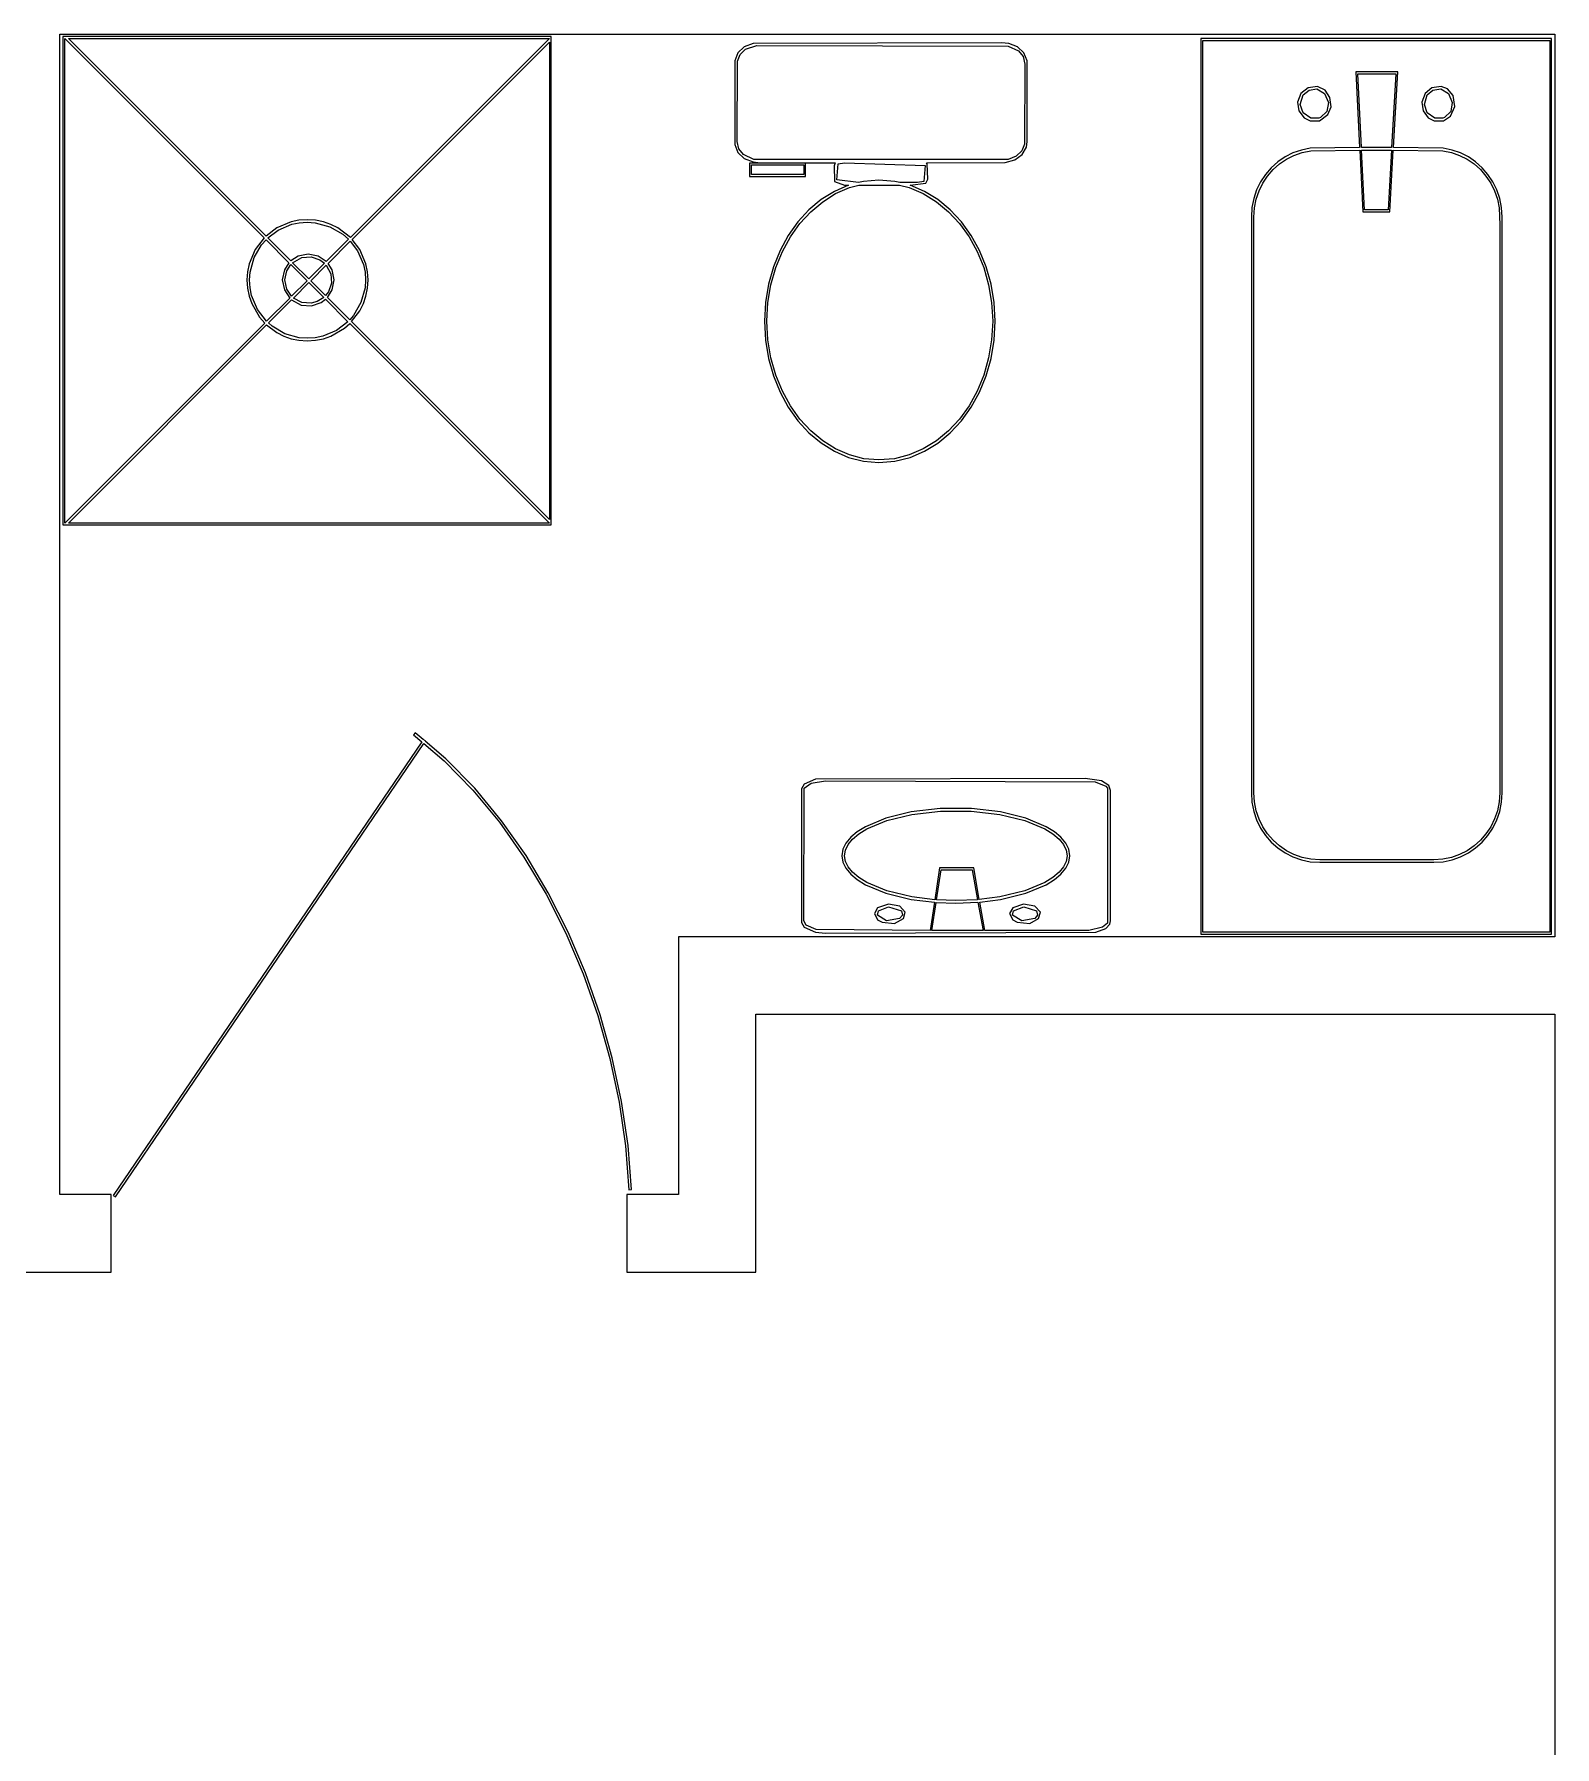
# Model space of a CAD drawing. Header units: metres. Extents: x -12.3 to 21.7, y -8.9 to 7.5.
# Drawn here: x -4.2 to -1.25, y -4.32 to -1 of the extents above; entities that cross this region are included whole.
import ezdxf

# ---------------------------------------------------------------- set-up
doc = ezdxf.new("R2010")
doc.units = ezdxf.units.M

msp = doc.modelspace()

# ---------------------------------------------------------------- linework, layer by layer
for p, q in [((-4.14999, -3.25), (-4.14999, -1)), ((-4.14999, -1), (-1.25, -1)), ((-3.19676, -1.00447), (-4.14384, -1.00447)), ((-4.14384, -1.00447), (-4.14384, -1.95137)), ((-4.14032, -1.94783), (-4.14032, -1.00806)), ((-4.14032, -1.00806), (-3.75343, -1.39484)), ((-3.7498, -1.3914), (-4.1333, -1.00801)), ((-4.1333, -1.00801), (-3.2003, -1.00806)), ((-3.2003, -1.00806), (-3.5863, -1.39397)), ((-3.58298, -1.39771), (-3.2003, -1.01514)), ((-3.2003, -1.01514), (-3.2003, -1.94075)), ((-3.19676, -1.95137), (-3.19676, -1.00447)), ((-2.8223, -1.02466), (-2.83449, -1.03615)), ((-2.83035, -1.03897), (-2.81966, -1.0289)), ((-2.80498, -1.01799), (-2.8223, -1.02466)), ((-2.81966, -1.0289), (-2.79779, -1.02197)), ((-2.323, -1.01665), (-2.80498, -1.01799)), ((-2.79779, -1.02197), (-2.31017, -1.02289)), ((-2.30917, -1.01799), (-2.323, -1.01665)), ((-2.31017, -1.02289), (-2.29034, -1.03186)), ((-2.29187, -1.02466), (-2.30917, -1.01799)), ((-2.27966, -1.03615), (-2.29187, -1.02466)), ((-1.2562, -1.00845), (-1.93643, -1.00845)), ((-1.93643, -1.00845), (-1.93643, -2.74463)), ((-1.93289, -2.74109), (-1.93289, -1.01198)), ((-1.93289, -1.01198), (-1.25972, -1.01198)), ((-1.25972, -1.01198), (-1.25972, -2.74109)), ((-1.2562, -2.74463), (-1.2562, -1.00845)), ((-1.25, -1), (-1.25, -2.75)), ((-2.83449, -1.03615), (-2.84048, -1.05167)), ((-2.84048, -1.05167), (-2.84048, -1.21376)), ((-2.83591, -1.20789), (-2.83554, -1.05238)), ((-2.83554, -1.05238), (-2.83035, -1.03897)), ((-2.29034, -1.03186), (-2.28143, -1.04308)), ((-2.28143, -1.04308), (-2.27826, -1.05777)), ((-2.27368, -1.05167), (-2.27966, -1.03615)), ((-2.27826, -1.05777), (-2.27863, -1.21301)), ((-2.27325, -1.20807), (-2.27368, -1.05167)), ((-1.55463, -1.07312), (-1.63579, -1.0731)), ((-1.63579, -1.0731), (-1.62863, -1.21973)), ((-1.62508, -1.21973), (-1.63217, -1.07655)), ((-1.63217, -1.07655), (-1.55826, -1.07655)), ((-1.55826, -1.07655), (-1.5665, -1.21973)), ((-1.56296, -1.21973), (-1.55463, -1.07312)), ((-1.74239, -1.11482), (-1.74878, -1.13161)), ((-1.74406, -1.13631), (-1.73831, -1.11772)), ((-1.72865, -1.10359), (-1.74239, -1.11482)), ((-1.73831, -1.11772), (-1.72664, -1.10817)), ((-1.71045, -1.10107), (-1.72865, -1.10359)), ((-1.72664, -1.10817), (-1.71124, -1.10602)), ((-1.71124, -1.10602), (-1.6964, -1.11476)), ((-1.69554, -1.10846), (-1.71045, -1.10107)), ((-1.6964, -1.11476), (-1.68889, -1.1322)), ((-1.68605, -1.12277), (-1.69554, -1.10846)), ((-1.68394, -1.14046), (-1.68605, -1.12277)), ((-1.50163, -1.11493), (-1.50757, -1.13165)), ((-1.50282, -1.13631), (-1.49748, -1.11772)), ((-1.48837, -1.10361), (-1.50163, -1.11493)), ((-1.49748, -1.11772), (-1.48633, -1.10817)), ((-1.47009, -1.10107), (-1.48837, -1.10361)), ((-1.48633, -1.10817), (-1.47086, -1.10602)), ((-1.47086, -1.10602), (-1.45583, -1.11476)), ((-1.45821, -1.10583), (-1.47009, -1.10107)), ((-1.44737, -1.1188), (-1.45821, -1.10583)), ((-1.45583, -1.11476), (-1.44872, -1.1322)), ((-1.44376, -1.14041), (-1.44737, -1.1188)), ((-1.74878, -1.13161), (-1.74652, -1.14848)), ((-1.74652, -1.14848), (-1.73624, -1.16182)), ((-1.73831, -1.15268), (-1.74406, -1.13631)), ((-1.72293, -1.16302), (-1.73831, -1.15268)), ((-1.73624, -1.16182), (-1.72426, -1.16785)), ((-1.7047, -1.16173), (-1.70789, -1.16302)), ((-1.70636, -1.16779), (-1.69011, -1.15561)), ((-1.69228, -1.1497), (-1.7047, -1.16173)), ((-1.68889, -1.1322), (-1.69228, -1.1497)), ((-1.69011, -1.15561), (-1.68394, -1.14046)), ((-1.50757, -1.13165), (-1.50551, -1.14836)), ((-1.50551, -1.14836), (-1.49576, -1.16176)), ((-1.49748, -1.15268), (-1.50282, -1.13631)), ((-1.4827, -1.16302), (-1.49748, -1.15268)), ((-1.49576, -1.16176), (-1.48405, -1.16783)), ((-1.46408, -1.16173), (-1.46736, -1.16302)), ((-1.46587, -1.16779), (-1.45209, -1.15875)), ((-1.45187, -1.1497), (-1.46408, -1.16173)), ((-1.45209, -1.15875), (-1.44376, -1.14041)), ((-1.44872, -1.1322), (-1.45187, -1.1497)), ((-1.72426, -1.16785), (-1.70636, -1.16779)), ((-1.70789, -1.16302), (-1.72293, -1.16302)), ((-1.48405, -1.16783), (-1.46587, -1.16779)), ((-1.46736, -1.16302), (-1.4827, -1.16302)), ((-2.84048, -1.21376), (-2.83449, -1.22902)), ((-2.83273, -1.22209), (-2.83591, -1.20789)), ((-2.82378, -1.23341), (-2.83273, -1.22209)), ((-2.2838, -1.22621), (-2.29456, -1.23645)), ((-2.27863, -1.21301), (-2.2838, -1.22621)), ((-2.2831, -1.23335), (-2.27492, -1.21918)), ((-2.27492, -1.21918), (-2.27325, -1.20807)), ((-1.7415, -1.2245), (-1.75792, -1.23024)), ((-1.72415, -1.22095), (-1.7415, -1.2245)), ((-1.74017, -1.22932), (-1.72348, -1.22589)), ((-1.62863, -1.21973), (-1.72415, -1.22095)), ((-1.72348, -1.22589), (-1.62839, -1.22472)), ((-1.62839, -1.22472), (-1.62254, -1.3443)), ((-1.5665, -1.21973), (-1.62508, -1.21973)), ((-1.61909, -1.34068), (-1.62483, -1.22472)), ((-1.62483, -1.22472), (-1.56679, -1.22472)), ((-1.56679, -1.22472), (-1.57347, -1.34068)), ((-1.57004, -1.34431), (-1.56325, -1.22472)), ((-1.56325, -1.22472), (-1.46712, -1.22589)), ((-1.46645, -1.22095), (-1.56296, -1.21973)), ((-1.46712, -1.22589), (-1.45059, -1.22931)), ((-1.44925, -1.2245), (-1.46645, -1.22095)), ((-1.43292, -1.23024), (-1.44925, -1.2245)), ((-2.83449, -1.22902), (-2.8223, -1.24068)), ((-2.80394, -1.24271), (-2.82378, -1.23341)), ((-2.8223, -1.24068), (-2.80498, -1.24759)), ((-2.70328, -1.24992), (-2.81198, -1.24992)), ((-2.81198, -1.24992), (-2.81198, -1.27579)), ((-2.80844, -1.27226), (-2.80844, -1.25345)), ((-2.80844, -1.25345), (-2.70682, -1.25345)), ((-2.80498, -1.24759), (-2.79117, -1.24901)), ((-2.31023, -1.24271), (-2.80394, -1.24271)), ((-2.79117, -1.24901), (-2.64565, -1.24944)), ((-2.70682, -1.25345), (-2.70682, -1.27226)), ((-2.70328, -1.27579), (-2.70328, -1.24992)), ((-2.64565, -1.24944), (-2.64804, -1.25534)), ((-2.64804, -1.25534), (-2.64691, -1.28554)), ((-2.64291, -1.28217), (-2.63998, -1.25128)), ((-2.63998, -1.25128), (-2.62791, -1.24902)), ((-2.62791, -1.24902), (-2.47127, -1.25459)), ((-2.47127, -1.25459), (-2.4742, -1.28549)), ((-2.46899, -1.24901), (-2.31589, -1.24866)), ((-2.46727, -1.25122), (-2.46899, -1.24901)), ((-2.46613, -1.28076), (-2.46727, -1.25122)), ((-2.31589, -1.24866), (-2.29712, -1.24356)), ((-2.29456, -1.23645), (-2.31023, -1.24271)), ((-2.29712, -1.24356), (-2.2831, -1.23335)), ((-1.80002, -1.25899), (-1.81117, -1.27191)), ((-1.78732, -1.24763), (-1.80002, -1.25899)), ((-1.79645, -1.2625), (-1.78424, -1.25157)), ((-1.77324, -1.23799), (-1.78732, -1.24763)), ((-1.78424, -1.25157), (-1.77069, -1.24229)), ((-1.75792, -1.23024), (-1.77324, -1.23799)), ((-1.77069, -1.24229), (-1.75595, -1.23483)), ((-1.75595, -1.23483), (-1.74017, -1.22932)), ((-1.45059, -1.22931), (-1.43489, -1.23483)), ((-1.43489, -1.23483), (-1.42017, -1.24229)), ((-1.41762, -1.23799), (-1.43292, -1.23024)), ((-1.42017, -1.24229), (-1.40659, -1.25157)), ((-1.40352, -1.24763), (-1.41762, -1.23799)), ((-1.40659, -1.25157), (-1.39432, -1.26251)), ((-1.39076, -1.25899), (-1.40352, -1.24763)), ((-1.37953, -1.27191), (-1.39076, -1.25899)), ((-2.81198, -1.27579), (-2.70328, -1.27579)), ((-2.70682, -1.27226), (-2.80844, -1.27226)), ((-2.61995, -1.29274), (-2.64732, -1.30464)), ((-2.64691, -1.28554), (-2.62796, -1.29274)), ((-2.60054, -1.28775), (-2.64291, -1.28217)), ((-2.62796, -1.29274), (-2.61995, -1.29274)), ((-2.61826, -1.29744), (-2.59993, -1.29274)), ((-2.59096, -1.28529), (-2.60054, -1.28775)), ((-2.59993, -1.29274), (-2.52081, -1.29274)), ((-2.56087, -1.28275), (-2.59096, -1.28529)), ((-2.53003, -1.28529), (-2.56087, -1.28275)), ((-2.52025, -1.28775), (-2.53003, -1.28529)), ((-2.52081, -1.29274), (-2.50209, -1.29744)), ((-2.48627, -1.28775), (-2.52025, -1.28775)), ((-2.50043, -1.29274), (-2.47006, -1.28874)), ((-2.47255, -1.30463), (-2.50043, -1.29274)), ((-2.4742, -1.28549), (-2.48627, -1.28775)), ((-2.47006, -1.28874), (-2.46613, -1.28076)), ((-1.82065, -1.28624), (-1.82828, -1.30182)), ((-1.82365, -1.30373), (-1.81631, -1.28873)), ((-1.81117, -1.27191), (-1.82065, -1.28624)), ((-1.81631, -1.28873), (-1.80719, -1.27493)), ((-1.80719, -1.27493), (-1.79645, -1.2625)), ((-1.39432, -1.26251), (-1.3835, -1.27495)), ((-1.3835, -1.27495), (-1.3743, -1.28874)), ((-1.36996, -1.28624), (-1.37953, -1.27191)), ((-1.3743, -1.28874), (-1.36687, -1.30374)), ((-1.36226, -1.30182), (-1.36996, -1.28624)), ((-2.673, -1.32071), (-2.69666, -1.34056)), ((-2.69319, -1.34418), (-2.67006, -1.32475)), ((-2.64732, -1.30464), (-2.673, -1.32071)), ((-2.67006, -1.32475), (-2.64499, -1.30907)), ((-2.64499, -1.30907), (-2.61826, -1.29744)), ((-2.50209, -1.29744), (-2.47485, -1.30907)), ((-2.47485, -1.30907), (-2.44937, -1.32475)), ((-2.44646, -1.32069), (-2.47255, -1.30463)), ((-2.44937, -1.32475), (-2.42592, -1.34418)), ((-2.42249, -1.34055), (-2.44646, -1.32069)), ((-1.83391, -1.31851), (-1.8374, -1.33614)), ((-1.82828, -1.30182), (-1.83391, -1.31851)), ((-1.83244, -1.33679), (-1.82907, -1.31979)), ((-1.82907, -1.31979), (-1.82365, -1.30373)), ((-1.36687, -1.30374), (-1.36137, -1.31981)), ((-1.35654, -1.31851), (-1.36226, -1.30182)), ((-1.36137, -1.31981), (-1.35796, -1.33679)), ((-1.353, -1.33614), (-1.35654, -1.31851)), ((-3.68602, -1.36061), (-3.70114, -1.36374)), ((-3.6703, -1.35954), (-3.68602, -1.36061)), ((-3.65414, -1.36061), (-3.6703, -1.35954)), ((-3.63869, -1.36374), (-3.65414, -1.36061)), ((-2.69666, -1.34056), (-2.71802, -1.36385)), ((-2.71413, -1.367), (-2.69319, -1.34418)), ((-2.42592, -1.34418), (-2.40475, -1.367)), ((-2.40088, -1.36383), (-2.42249, -1.34055)), ((-1.8374, -1.33614), (-1.83859, -1.35455)), ((-1.83859, -1.35455), (-1.83859, -2.47076)), ((-1.8336, -1.35472), (-1.83244, -1.33679)), ((-1.8336, -2.4706), (-1.8336, -1.35472)), ((-1.62254, -1.3443), (-1.57004, -1.34431)), ((-1.57347, -1.34068), (-1.61909, -1.34068)), ((-1.35796, -1.33679), (-1.35678, -1.36942)), ((-1.35178, -1.35455), (-1.353, -1.33614)), ((-1.35178, -2.47076), (-1.35178, -1.35455)), ((-3.72893, -1.37555), (-3.7498, -1.3914)), ((-3.74626, -1.39494), (-3.72639, -1.37987)), ((-3.70114, -1.36374), (-3.72893, -1.37555)), ((-3.72639, -1.37987), (-3.6998, -1.36856)), ((-3.6998, -1.36856), (-3.68535, -1.36557)), ((-3.68535, -1.36557), (-3.6703, -1.36455)), ((-3.6703, -1.36455), (-3.65482, -1.36557)), ((-3.65482, -1.36557), (-3.62596, -1.37338)), ((-3.62404, -1.36876), (-3.63869, -1.36374)), ((-3.62596, -1.37338), (-3.6008, -1.38794)), ((-3.61035, -1.37555), (-3.62404, -1.36876)), ((-3.5863, -1.39397), (-3.61035, -1.37555)), ((-3.6008, -1.38794), (-3.58984, -1.39749)), ((-2.7368, -1.39023), (-2.75279, -1.41936)), ((-2.74828, -1.42151), (-2.73257, -1.39288)), ((-2.71802, -1.36385), (-2.7368, -1.39023)), ((-2.73257, -1.39288), (-2.71413, -1.367)), ((-2.40475, -1.367), (-2.38614, -1.39288)), ((-2.38191, -1.39021), (-2.40088, -1.36383)), ((-2.38614, -1.39288), (-2.37032, -1.42151)), ((-2.36581, -1.41934), (-2.38191, -1.39021)), ((-1.35678, -1.36942), (-1.35677, -2.4706)), ((-3.77086, -1.41747), (-3.78267, -1.44525)), ((-3.77304, -1.43286), (-3.75848, -1.40813)), ((-3.75343, -1.39484), (-3.77086, -1.41747)), ((-3.75848, -1.40813), (-3.74989, -1.39838)), ((-3.74989, -1.39838), (-3.70534, -1.44292)), ((-3.70181, -1.43938), (-3.74626, -1.39494)), ((-3.66846, -1.42625), (-3.68774, -1.43019)), ((-3.64862, -1.43019), (-3.66846, -1.42625)), ((-3.58984, -1.39749), (-3.63292, -1.44057)), ((-3.62953, -1.44426), (-3.5865, -1.40125)), ((-3.5865, -1.40125), (-3.57225, -1.42001)), ((-3.56795, -1.41747), (-3.58298, -1.39771)), ((-3.57225, -1.42001), (-3.56088, -1.44659)), ((-3.55606, -1.44525), (-3.56795, -1.41747)), ((-2.75279, -1.41936), (-2.76569, -1.4509)), ((-2.76096, -1.45253), (-2.74828, -1.42151)), ((-2.37032, -1.42151), (-2.35757, -1.45253)), ((-2.35284, -1.4509), (-2.36581, -1.41934)), ((-3.7858, -1.46036), (-3.78687, -1.47607)), ((-3.78267, -1.44525), (-3.7858, -1.46036)), ((-3.78084, -1.46103), (-3.77304, -1.43286)), ((-3.71432, -1.45677), (-3.71828, -1.47606)), ((-3.70534, -1.44292), (-3.71432, -1.45677)), ((-3.71327, -1.47606), (-3.70972, -1.45874)), ((-3.70972, -1.45874), (-3.70181, -1.44646)), ((-3.68774, -1.43019), (-3.70181, -1.43938)), ((-3.70181, -1.44646), (-3.67032, -1.47795)), ((-3.69829, -1.44292), (-3.68027, -1.43286)), ((-3.66678, -1.47441), (-3.69829, -1.44292)), ((-3.68027, -1.43286), (-3.66219, -1.43166)), ((-3.63646, -1.44411), (-3.66678, -1.47441)), ((-3.66324, -1.47795), (-3.63307, -1.44778)), ((-3.66219, -1.43166), (-3.64526, -1.43744)), ((-3.63292, -1.44057), (-3.64862, -1.43019)), ((-3.64526, -1.43744), (-3.63646, -1.44411)), ((-3.63307, -1.44778), (-3.62431, -1.46425)), ((-3.62166, -1.45677), (-3.62953, -1.44426)), ((-3.61769, -1.47606), (-3.62166, -1.45677)), ((-3.56088, -1.44659), (-3.55789, -1.46104)), ((-3.55293, -1.46036), (-3.55606, -1.44525)), ((-3.55186, -1.47607), (-3.55293, -1.46036)), ((-2.76569, -1.4509), (-2.77522, -1.48451)), ((-2.77036, -1.48561), (-2.76096, -1.45253)), ((-2.35757, -1.45253), (-2.34814, -1.48561)), ((-2.34326, -1.48451), (-2.35284, -1.4509)), ((-3.78687, -1.47607), (-3.7858, -1.49223)), ((-3.7858, -1.49223), (-3.78267, -1.50769)), ((-3.78188, -1.47607), (-3.78084, -1.46103)), ((-3.78084, -1.49156), (-3.78188, -1.47607)), ((-3.77785, -1.50638), (-3.78084, -1.49156)), ((-3.71828, -1.47606), (-3.71432, -1.49588)), ((-3.70972, -1.49396), (-3.71327, -1.47606)), ((-3.70042, -1.50804), (-3.70972, -1.49396)), ((-3.67032, -1.47795), (-3.70042, -1.50804)), ((-3.69673, -1.51143), (-3.66676, -1.48148)), ((-3.66676, -1.48148), (-3.63802, -1.51022)), ((-3.63448, -1.5067), (-3.66324, -1.47795)), ((-3.62311, -1.48232), (-3.62891, -1.49922)), ((-3.62431, -1.46425), (-3.62311, -1.48232)), ((-3.62166, -1.49588), (-3.61769, -1.47606)), ((-3.55789, -1.49156), (-3.56572, -1.5204)), ((-3.55789, -1.46104), (-3.55685, -1.47607)), ((-3.55685, -1.47607), (-3.55789, -1.49156)), ((-3.55606, -1.50769), (-3.55293, -1.49223)), ((-3.55293, -1.49223), (-3.55186, -1.47607)), ((-2.77522, -1.48451), (-2.78116, -1.51987)), ((-2.77618, -1.52042), (-2.77036, -1.48561)), ((-2.34814, -1.48561), (-2.3423, -1.52042)), ((-2.33733, -1.51987), (-2.34326, -1.48451)), ((-3.78267, -1.50769), (-3.77765, -1.52234)), ((-3.76653, -1.53351), (-3.77785, -1.50638)), ((-3.77765, -1.52234), (-3.76244, -1.5486)), ((-3.70395, -1.51158), (-3.74892, -1.55652)), ((-3.74516, -1.55986), (-3.70027, -1.51497)), ((-3.71432, -1.49588), (-3.70395, -1.51158)), ((-3.70027, -1.51497), (-3.68161, -1.52501)), ((-3.68027, -1.52019), (-3.69673, -1.51143)), ((-3.68161, -1.52501), (-3.66153, -1.52635)), ((-3.6622, -1.52139), (-3.68027, -1.52019)), ((-3.65056, -1.51823), (-3.6622, -1.52139)), ((-3.66153, -1.52635), (-3.64276, -1.51991)), ((-3.63802, -1.51022), (-3.65056, -1.51823)), ((-3.64276, -1.51991), (-3.63449, -1.51376)), ((-3.63449, -1.51376), (-3.59093, -1.5573)), ((-3.62891, -1.49922), (-3.63448, -1.5067)), ((-3.63094, -1.51024), (-3.62166, -1.49588)), ((-3.58751, -1.55365), (-3.63094, -1.51024)), ((-3.56572, -1.5204), (-3.58038, -1.54555)), ((-3.56795, -1.53603), (-3.56111, -1.52234)), ((-3.56111, -1.52234), (-3.55606, -1.50769)), ((-2.78116, -1.51987), (-2.78319, -1.55663)), ((-2.77818, -1.55663), (-2.77618, -1.52042)), ((-2.3423, -1.52042), (-2.34029, -1.55663)), ((-2.33528, -1.55663), (-2.33733, -1.51987)), ((-3.75244, -1.56006), (-4.14032, -1.94783)), ((-3.74892, -1.55652), (-3.76653, -1.53351)), ((-3.76244, -1.5486), (-3.75244, -1.56006)), ((-3.73827, -1.56601), (-3.74516, -1.55986)), ((-3.59093, -1.5573), (-3.61287, -1.5741)), ((-3.58038, -1.54555), (-3.58751, -1.55365)), ((-3.58397, -1.55719), (-3.56795, -1.53603)), ((-3.2003, -1.94075), (-3.58397, -1.55719)), ((-2.78319, -1.55663), (-2.78116, -1.59338)), ((-2.77618, -1.59283), (-2.77818, -1.55663)), ((-2.34029, -1.55663), (-2.3423, -1.59283)), ((-2.33733, -1.59338), (-2.33528, -1.55663)), ((-4.13324, -1.94783), (-3.7487, -1.56339)), ((-3.7487, -1.56339), (-3.72893, -1.57841)), ((-3.71352, -1.58066), (-3.73827, -1.56601)), ((-3.72893, -1.57841), (-3.71548, -1.58525)), ((-3.71548, -1.58525), (-3.70113, -1.5903)), ((-3.68535, -1.58847), (-3.71352, -1.58066)), ((-3.70113, -1.5903), (-3.68602, -1.59343)), ((-3.68602, -1.59343), (-3.6703, -1.5945)), ((-3.6703, -1.58949), (-3.68535, -1.58847)), ((-3.65482, -1.58847), (-3.6703, -1.58949)), ((-3.6703, -1.5945), (-3.65414, -1.59343)), ((-3.64, -1.58546), (-3.65482, -1.58847)), ((-3.65414, -1.59343), (-3.63869, -1.5903)), ((-3.61287, -1.5741), (-3.64, -1.58546)), ((-3.63869, -1.5903), (-3.62404, -1.58525)), ((-3.62404, -1.58525), (-3.59776, -1.56995)), ((-3.59776, -1.56995), (-3.5874, -1.56082)), ((-3.5874, -1.56082), (-3.2003, -1.94783)), ((-2.78116, -1.59338), (-2.77522, -1.62874)), ((-2.77036, -1.62764), (-2.77618, -1.59283)), ((-2.3423, -1.59283), (-2.34814, -1.62764)), ((-2.34326, -1.62874), (-2.33733, -1.59338)), ((-2.77522, -1.62874), (-2.76569, -1.66235)), ((-2.76096, -1.66072), (-2.77036, -1.62764)), ((-2.34814, -1.62764), (-2.35757, -1.66072)), ((-2.35284, -1.66235), (-2.34326, -1.62874)), ((-2.76569, -1.66235), (-2.75279, -1.69389)), ((-2.74828, -1.69174), (-2.76096, -1.66072)), ((-2.73257, -1.72035), (-2.74828, -1.69174)), ((-2.37032, -1.69174), (-2.38614, -1.72035)), ((-2.35757, -1.66072), (-2.37032, -1.69174)), ((-2.36581, -1.69391), (-2.35284, -1.66235)), ((-2.75279, -1.69389), (-2.7368, -1.72302)), ((-2.7368, -1.72302), (-2.71802, -1.74939)), ((-2.71413, -1.74625), (-2.73257, -1.72035)), ((-2.38614, -1.72035), (-2.40475, -1.74625)), ((-2.40088, -1.74942), (-2.38191, -1.72304)), ((-2.38191, -1.72304), (-2.36581, -1.69391)), ((-2.71802, -1.74939), (-2.69666, -1.77269)), ((-2.69319, -1.76907), (-2.71413, -1.74625)), ((-2.40475, -1.74625), (-2.42592, -1.76907)), ((-2.42249, -1.77271), (-2.40088, -1.74942)), ((-2.69666, -1.77269), (-2.673, -1.79254)), ((-2.67006, -1.7885), (-2.69319, -1.76907)), ((-2.673, -1.79254), (-2.64732, -1.80861)), ((-2.64499, -1.80418), (-2.67006, -1.7885)), ((-2.44937, -1.7885), (-2.47485, -1.80418)), ((-2.47255, -1.80862), (-2.44646, -1.79256)), ((-2.42592, -1.76907), (-2.44937, -1.7885)), ((-2.44646, -1.79256), (-2.42249, -1.77271)), ((-2.64732, -1.80861), (-2.61987, -1.82054)), ((-2.61826, -1.81581), (-2.64499, -1.80418)), ((-2.61987, -1.82054), (-2.59096, -1.82796)), ((-2.59012, -1.82303), (-2.61826, -1.81581)), ((-2.56085, -1.8255), (-2.59012, -1.82303)), ((-2.53085, -1.82303), (-2.56085, -1.8255)), ((-2.50209, -1.81581), (-2.53085, -1.82303)), ((-2.53003, -1.82796), (-2.5005, -1.82054)), ((-2.47485, -1.80418), (-2.50209, -1.81581)), ((-2.5005, -1.82054), (-2.47255, -1.80862)), ((-2.59096, -1.82796), (-2.56087, -1.83051)), ((-2.56087, -1.83051), (-2.53003, -1.82796)), ((-4.14384, -1.95137), (-3.19676, -1.95137)), ((-3.2003, -1.94783), (-4.13324, -1.94783)), ((-3.46051, -2.35445), (-3.46375, -2.35826)), ((-3.44481, -2.36775), (-3.46051, -2.35445)), ((-3.44763, -2.3719), (-4.0461, -3.25162)), ((-4.04196, -3.25443), (-3.4438, -2.37517)), ((-3.46375, -2.35826), (-3.44763, -2.3719)), ((-3.44026, -2.36996), (-3.44481, -2.36775)), ((-3.4438, -2.37517), (-3.40419, -2.40872)), ((-3.44096, -2.371), (-3.44026, -2.36996)), ((-3.40079, -2.40506), (-3.44096, -2.371)), ((-3.40419, -2.40872), (-3.34854, -2.46548)), ((-3.34482, -2.46214), (-3.40079, -2.40506)), ((-2.70581, -2.45418), (-2.7114, -2.46298)), ((-2.68381, -2.44456), (-2.70581, -2.45418)), ((-2.70576, -2.46205), (-2.69254, -2.45218)), ((-2.69254, -2.45218), (-2.66434, -2.4478)), ((-2.16071, -2.44279), (-2.68381, -2.44456)), ((-2.66434, -2.4478), (-2.14134, -2.44948)), ((-2.12953, -2.44751), (-2.16071, -2.44279)), ((-2.14134, -2.44948), (-2.12111, -2.4579)), ((-2.11519, -2.45689), (-2.12953, -2.44751)), ((-2.11176, -2.46629), (-2.11519, -2.45689)), ((-3.34854, -2.46548), (-3.29695, -2.52791)), ((-3.29297, -2.52487), (-3.34482, -2.46214)), ((-2.7114, -2.46298), (-2.7114, -2.72256)), ((-2.70679, -2.71896), (-2.70576, -2.46205)), ((-2.12111, -2.4579), (-2.11778, -2.46207)), ((-2.11778, -2.46207), (-2.11778, -2.72346)), ((-2.11176, -2.71925), (-2.11176, -2.46629)), ((-1.83859, -2.47076), (-1.8374, -2.48918)), ((-1.8374, -2.48918), (-1.83391, -2.50682)), ((-1.83244, -2.48854), (-1.8336, -2.4706)), ((-1.82907, -2.50552), (-1.83244, -2.48854)), ((-1.35796, -2.48853), (-1.36137, -2.50551)), ((-1.35677, -2.4706), (-1.35796, -2.48853)), ((-1.35654, -2.50682), (-1.353, -2.48918)), ((-1.353, -2.48918), (-1.35178, -2.47076)), ((-2.54733, -2.51991), (-2.58713, -2.53659)), ((-2.49831, -2.5079), (-2.54733, -2.51991)), ((-2.54579, -2.52467), (-2.49742, -2.51283)), ((-2.44202, -2.50146), (-2.49831, -2.5079)), ((-2.49742, -2.51283), (-2.44174, -2.50645)), ((-2.38158, -2.50146), (-2.44202, -2.50146)), ((-2.44174, -2.50645), (-2.38187, -2.50645)), ((-2.38187, -2.50645), (-2.32617, -2.51283)), ((-2.3253, -2.5079), (-2.38158, -2.50146)), ((-2.32617, -2.51283), (-2.2778, -2.52467)), ((-2.27626, -2.51991), (-2.3253, -2.5079)), ((-2.23648, -2.53659), (-2.27626, -2.51991)), ((-1.83391, -2.50682), (-1.82828, -2.5235)), ((-1.82365, -2.52161), (-1.82907, -2.50552)), ((-1.82828, -2.5235), (-1.82065, -2.53908)), ((-1.81631, -2.53661), (-1.82365, -2.52161)), ((-1.36687, -2.52158), (-1.3743, -2.53659)), ((-1.36996, -2.53908), (-1.36226, -2.5235)), ((-1.36137, -2.50551), (-1.36687, -2.52158)), ((-1.36226, -2.5235), (-1.35654, -2.50682)), ((-3.29695, -2.52791), (-3.24962, -2.59537)), ((-3.24542, -2.59265), (-3.29297, -2.52487)), ((-2.60292, -2.5464), (-2.61563, -2.55702)), ((-2.61209, -2.56056), (-2.59999, -2.55045)), ((-2.58713, -2.53659), (-2.60292, -2.5464)), ((-2.59999, -2.55045), (-2.58473, -2.54097)), ((-2.58473, -2.54097), (-2.54579, -2.52467)), ((-2.2778, -2.52467), (-2.23888, -2.54097)), ((-2.23888, -2.54097), (-2.22362, -2.55045)), ((-2.22069, -2.5464), (-2.23648, -2.53659)), ((-2.22362, -2.55045), (-2.2115, -2.56056)), ((-2.20796, -2.55702), (-2.22069, -2.5464)), ((-1.82065, -2.53908), (-1.81117, -2.55341)), ((-1.80719, -2.5504), (-1.81631, -2.53661)), ((-1.81117, -2.55341), (-1.80002, -2.56633)), ((-1.79645, -2.56282), (-1.80719, -2.5504)), ((-1.3835, -2.55038), (-1.39432, -2.56282)), ((-1.39076, -2.56633), (-1.37953, -2.55341)), ((-1.3743, -2.53659), (-1.3835, -2.55038)), ((-1.37953, -2.55341), (-1.36996, -2.53908)), ((-2.63086, -2.58032), (-2.63286, -2.59277)), ((-2.62503, -2.56837), (-2.63086, -2.58032)), ((-2.62785, -2.59277), (-2.6261, -2.58183)), ((-2.6261, -2.58183), (-2.62083, -2.57109)), ((-2.61563, -2.55702), (-2.62503, -2.56837)), ((-2.62083, -2.57109), (-2.61209, -2.56056)), ((-2.2115, -2.56056), (-2.20276, -2.57109)), ((-2.19856, -2.56837), (-2.20796, -2.55702)), ((-2.20276, -2.57109), (-2.19751, -2.58183)), ((-2.19273, -2.58032), (-2.19856, -2.56837)), ((-2.19751, -2.58183), (-2.19574, -2.59277)), ((-2.19073, -2.59277), (-2.19273, -2.58032)), ((-1.80002, -2.56633), (-1.78732, -2.57768)), ((-1.78424, -2.57375), (-1.79645, -2.56282)), ((-1.78732, -2.57768), (-1.77324, -2.58733)), ((-1.77069, -2.58302), (-1.78424, -2.57375)), ((-1.77324, -2.58733), (-1.7579, -2.59509)), ((-1.75595, -2.59048), (-1.77069, -2.58302)), ((-1.42017, -2.58302), (-1.43489, -2.59048)), ((-1.43292, -2.59509), (-1.41762, -2.58733)), ((-1.40659, -2.57375), (-1.42017, -2.58302)), ((-1.41762, -2.58733), (-1.40352, -2.57768)), ((-1.39432, -2.56282), (-1.40659, -2.57375)), ((-1.40352, -2.57768), (-1.39076, -2.56633)), ((-3.24962, -2.59537), (-3.20671, -2.66724)), ((-3.20233, -2.66481), (-3.24542, -2.59265)), ((-2.63286, -2.59277), (-2.63086, -2.60521)), ((-2.63086, -2.60521), (-2.62503, -2.61716)), ((-2.6261, -2.6037), (-2.62785, -2.59277)), ((-2.62083, -2.61446), (-2.6261, -2.6037)), ((-2.62503, -2.61716), (-2.61563, -2.62851)), ((-2.61209, -2.62498), (-2.62083, -2.61446)), ((-2.44336, -2.61626), (-2.45264, -2.67815)), ((-2.44911, -2.67845), (-2.44009, -2.62006)), ((-2.37706, -2.61626), (-2.44336, -2.61626)), ((-2.44009, -2.62006), (-2.38028, -2.62009)), ((-2.38028, -2.62009), (-2.36984, -2.67805)), ((-2.3663, -2.67775), (-2.37706, -2.61626)), ((-2.20276, -2.61446), (-2.2115, -2.62498)), ((-2.20796, -2.62851), (-2.19856, -2.61716)), ((-2.19751, -2.6037), (-2.20276, -2.61446)), ((-2.19856, -2.61716), (-2.19273, -2.60521)), ((-2.19574, -2.59277), (-2.19751, -2.6037)), ((-2.19273, -2.60521), (-2.19073, -2.59277)), ((-1.7579, -2.59509), (-1.7415, -2.60083)), ((-1.74017, -2.59601), (-1.75595, -2.59048)), ((-1.7415, -2.60083), (-1.72415, -2.60439)), ((-1.72348, -2.59943), (-1.74017, -2.59601)), ((-1.72415, -2.60439), (-1.70602, -2.60561)), ((-1.70586, -2.6006), (-1.72348, -2.59943)), ((-1.70602, -2.60561), (-1.48434, -2.60561)), ((-1.48451, -2.6006), (-1.70586, -2.6006)), ((-1.46712, -2.59943), (-1.48451, -2.6006)), ((-1.48434, -2.60561), (-1.46645, -2.60439)), ((-1.45059, -2.59601), (-1.46712, -2.59943)), ((-1.46645, -2.60439), (-1.44925, -2.60083)), ((-1.43489, -2.59048), (-1.45059, -2.59601)), ((-1.44925, -2.60083), (-1.43292, -2.59509)), ((-2.61563, -2.62851), (-2.60292, -2.63914)), ((-2.59999, -2.6351), (-2.61209, -2.62498)), ((-2.60292, -2.63914), (-2.58713, -2.64896)), ((-2.58473, -2.64456), (-2.59999, -2.6351)), ((-2.58713, -2.64896), (-2.54733, -2.66563)), ((-2.54579, -2.66087), (-2.58473, -2.64456)), ((-2.23888, -2.64456), (-2.2778, -2.66087)), ((-2.27626, -2.66563), (-2.23648, -2.64896)), ((-2.22362, -2.6351), (-2.23888, -2.64456)), ((-2.23648, -2.64896), (-2.22069, -2.63914)), ((-2.2115, -2.62498), (-2.22362, -2.6351)), ((-2.22069, -2.63914), (-2.20796, -2.62851)), ((-3.20671, -2.66724), (-3.16843, -2.74286)), ((-3.16389, -2.74075), (-3.20233, -2.66481)), ((-2.54268, -2.6869), (-2.56354, -2.69415)), ((-2.54733, -2.66563), (-2.49831, -2.67764)), ((-2.49742, -2.67271), (-2.54579, -2.66087)), ((-2.52068, -2.69078), (-2.54268, -2.6869)), ((-2.49831, -2.67764), (-2.45337, -2.68311)), ((-2.45264, -2.67815), (-2.49742, -2.67271)), ((-2.45337, -2.68311), (-2.46156, -2.73773)), ((-2.45825, -2.73773), (-2.44987, -2.68341)), ((-2.44987, -2.68341), (-2.4118, -2.68492)), ((-2.4118, -2.67992), (-2.44911, -2.67845)), ((-2.36984, -2.67805), (-2.4118, -2.67992)), ((-2.4118, -2.68492), (-2.36896, -2.683)), ((-2.36896, -2.683), (-2.3591, -2.73773)), ((-2.32617, -2.67271), (-2.3663, -2.67775)), ((-2.36545, -2.68271), (-2.3253, -2.67764)), ((-2.35582, -2.73773), (-2.36545, -2.68271)), ((-2.2778, -2.66087), (-2.32617, -2.67271)), ((-2.3253, -2.67764), (-2.27626, -2.66563)), ((-2.28058, -2.6869), (-2.30142, -2.69415)), ((-2.25856, -2.69078), (-2.28058, -2.6869)), ((-2.7114, -2.72256), (-2.70581, -2.73137)), ((-2.70245, -2.72766), (-2.70679, -2.71896)), ((-2.56354, -2.69415), (-2.56966, -2.70479)), ((-2.56966, -2.70479), (-2.56354, -2.71689)), ((-2.564, -2.70818), (-2.56207, -2.69955)), ((-2.54616, -2.71902), (-2.564, -2.70818)), ((-2.56354, -2.71689), (-2.55469, -2.72192)), ((-2.56207, -2.69955), (-2.54228, -2.69189)), ((-2.55469, -2.72192), (-2.53049, -2.72395)), ((-2.52083, -2.71472), (-2.54616, -2.71902)), ((-2.54228, -2.69189), (-2.51721, -2.69946)), ((-2.53049, -2.72395), (-2.51352, -2.71477)), ((-2.51532, -2.70822), (-2.52083, -2.71472)), ((-2.50992, -2.70255), (-2.52068, -2.69078)), ((-2.51721, -2.69946), (-2.51532, -2.70822)), ((-2.51352, -2.71477), (-2.50992, -2.70255)), ((-2.30142, -2.69415), (-2.30756, -2.70479)), ((-2.30756, -2.70479), (-2.30142, -2.71689)), ((-2.30188, -2.70818), (-2.29996, -2.69955)), ((-2.28406, -2.71902), (-2.30188, -2.70818)), ((-2.30142, -2.71689), (-2.29259, -2.72192)), ((-2.29996, -2.69955), (-2.28017, -2.69189)), ((-2.29259, -2.72192), (-2.26839, -2.72395)), ((-2.25873, -2.71472), (-2.28406, -2.71902)), ((-2.28017, -2.69189), (-2.2551, -2.69946)), ((-2.26839, -2.72395), (-2.2514, -2.71477)), ((-2.25322, -2.70822), (-2.25873, -2.71472)), ((-2.2478, -2.70255), (-2.25856, -2.69078)), ((-2.2551, -2.69946), (-2.25322, -2.70822)), ((-2.2514, -2.71477), (-2.2478, -2.70255)), ((-2.1133, -2.72569), (-2.11176, -2.71925)), ((-3.16843, -2.74286), (-3.13495, -2.82164)), ((-3.13028, -2.81982), (-3.16389, -2.74075)), ((-1.25, -2.75), (-2.95, -2.75)), ((-2.95, -2.75), (-2.95, -3.25)), ((-2.70581, -2.73137), (-2.68381, -2.74098)), ((-2.68283, -2.73607), (-2.70245, -2.72766)), ((-2.68381, -2.74098), (-2.66441, -2.74274)), ((-2.46156, -2.73773), (-2.68283, -2.73607)), ((-2.66441, -2.74274), (-2.14041, -2.74098)), ((-2.3591, -2.73773), (-2.45825, -2.73773)), ((-2.15373, -2.73755), (-2.35582, -2.73773)), ((-2.1272, -2.7316), (-2.15373, -2.73755)), ((-2.14041, -2.74098), (-2.12106, -2.73386)), ((-2.11778, -2.72346), (-2.1272, -2.7316)), ((-2.12106, -2.73386), (-2.1133, -2.72569)), ((-1.93643, -2.74463), (-1.2562, -2.74463)), ((-1.25972, -2.74109), (-1.93289, -2.74109)), ((-3.13495, -2.82164), (-3.10643, -2.90292)), ((-3.10167, -2.90141), (-3.13028, -2.81982)), ((-3.10643, -2.90292), (-3.08308, -2.98608)), ((-3.07823, -2.98488), (-3.10167, -2.90141)), ((-2.79999, -3.39999), (-2.79999, -2.89999)), ((-2.79999, -2.89999), (-1.25, -2.89999)), ((-1.25, -2.89999), (-1.25, -4.39999)), ((-3.08308, -2.98608), (-3.06508, -3.07048)), ((-3.06015, -3.0696), (-3.07823, -2.98488)), ((-3.06508, -3.07048), (-3.0526, -3.1555)), ((-3.04762, -3.15495), (-3.06015, -3.0696)), ((-3.0526, -3.1555), (-3.04581, -3.24052)), ((-3.04083, -3.24011), (-3.04762, -3.15495)), ((-4.04999, -3.25), (-4.14999, -3.25)), ((-4.04999, -3.39999), (-4.04999, -3.25)), ((-4.0461, -3.25162), (-4.04196, -3.25443)), ((-2.95, -3.25), (-3.04999, -3.25)), ((-3.04999, -3.25), (-3.04999, -3.39999)), ((-3.04581, -3.24052), (-3.04083, -3.24011)), ((-4.29999, -3.39999), (-4.04999, -3.39999)), ((-3.04999, -3.39999), (-2.79999, -3.39999))]:
    msp.add_line(p, q)

doc.saveas('drawing.dxf')
